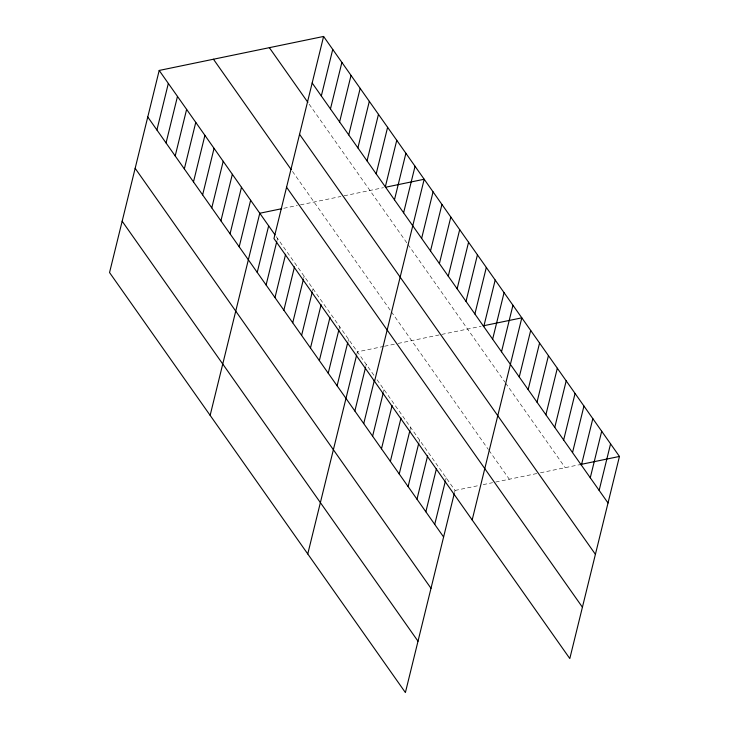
<?xml version="1.0" encoding="UTF-8"?>
<svg xmlns="http://www.w3.org/2000/svg" width="729" height="729" viewBox="0 0 729 729"><rect width="100%" height="100%" fill="white"/><g stroke="black" fill="none" stroke-linecap="round" stroke-linejoin="round"><path stroke-width="0.55" stroke-dasharray="3.65 2.73" d="M277.002 240.616L277.53 238.447M303.628 278.414L304.157 276.245M312.504 291.008L313.033 288.848M339.131 328.815L339.659 326.647M348.006 341.409L348.535 339.249M356.882 354.012L357.41 351.843L383.49 346.448M365.758 366.614L366.286 364.445M383.509 391.81L384.037 389.651M410.135 429.609L410.664 427.449M419.011 442.211L419.539 440.043M445.638 480.01L446.166 477.841M454.504 492.613L455.042 490.444L376.428 378.843M283.781 208.284L297.341 205.478M300.476 204.831L340.908 196.475M344.134 195.8L383.5 187.663M384.538 346.239L394.972 344.079M398.098 343.432L439.614 334.848M441.765 334.401L481.131 326.264M455.042 490.444L479.035 485.487M483.209 484.621L492.604 482.68M495.729 482.033L537.246 473.449M540.471 472.775L578.753 464.865M309.187 104.229L407.338 243.568M407.976 244.47L504.969 382.169M505.598 383.071L565.194 467.663M292.484 171.424L390.744 310.928M391.382 311.83L488.375 449.529M489.004 450.422L509.298 479.226M276.264 236.652L374.524 376.146"/><path stroke-width="1.09" d="M323.603 36.45L273.958 238.556L569.805 658.551L619.45 456.445L323.603 36.45L159.195 70.449L109.55 272.555L405.397 692.55L454.24 493.688M156.908 129.972L168.335 83.434M166.048 142.948L177.484 96.41M175.197 155.933L186.624 109.396M184.337 168.909L195.773 122.372M193.486 181.895L204.913 135.357M202.626 194.88L214.062 148.342M211.775 207.856L223.202 161.319M220.914 220.841L232.351 174.304M230.063 233.818L241.49 187.28M239.203 246.803L250.639 200.265M210.143 415.348L259.779 213.251L281.695 208.713M257.228 272.382L268.655 225.844M266.103 284.984L276.738 241.691M321.316 95.973L332.743 49.435M274.979 297.587L285.613 254.293M330.456 108.949L341.892 62.412M283.854 310.18L294.489 266.896M339.605 121.934L351.032 75.397M292.73 322.783L303.364 279.489M348.744 134.911L360.181 88.373M301.606 335.386L312.24 292.092M357.893 147.896L369.321 101.358M310.481 347.988L321.115 304.695M367.033 160.881L378.469 114.344M319.357 360.582L329.991 317.297M376.182 173.857L387.609 127.32M328.232 373.184L338.867 329.891M385.322 186.843L396.758 140.305M337.108 385.787L347.742 342.493M394.471 199.819L405.898 153.281M307.766 553.949L356.618 355.096M354.859 410.983L365.484 367.689M403.611 212.804L415.047 166.267M363.735 423.585L374.36 380.292M374.551 381.349L424.187 179.252L385.586 187.235M372.61 436.179L383.235 392.895M421.635 238.383L433.062 191.845M381.486 448.782L392.111 405.497M430.511 250.986L441.938 204.448M390.361 461.384L400.986 418.091M439.387 263.588L450.814 217.051M399.237 473.987L409.862 430.693M448.262 276.182L459.689 229.644M408.112 486.58L418.738 443.296M457.138 288.784L468.565 242.247M416.988 499.183L427.613 455.889M466.013 301.387L477.44 254.849M425.854 511.785L436.489 468.492M474.889 313.989L486.316 267.452M434.73 524.379L445.364 481.094M483.764 326.583L495.191 280.045M492.64 339.185L504.067 292.648M501.516 351.788L512.943 305.251M472.173 519.95L521.818 317.844L483.218 325.827M519.267 376.984L530.694 330.447M528.142 389.587L539.569 343.049M537.018 402.18L548.445 355.652M545.893 414.783L557.321 368.245M554.769 427.385L566.196 380.848M563.645 439.988L575.072 393.45M572.52 452.581L583.947 406.044M581.396 465.184L592.823 418.646M590.271 477.787L601.698 431.249M599.147 490.38L610.574 443.843M579.801 464.646L619.45 456.445M312.167 82.988L608.022 502.983M269.347 47.667L307.884 102.379M299.564 134.327L595.411 554.322M213.451 59.231L291.172 169.575M286.57 187.216L582.416 607.211M159.195 70.449L274.997 234.847M147.759 116.986L443.606 536.981M135.157 168.326L431.003 588.321M122.162 221.215L418.009 641.21"/></g></svg>
